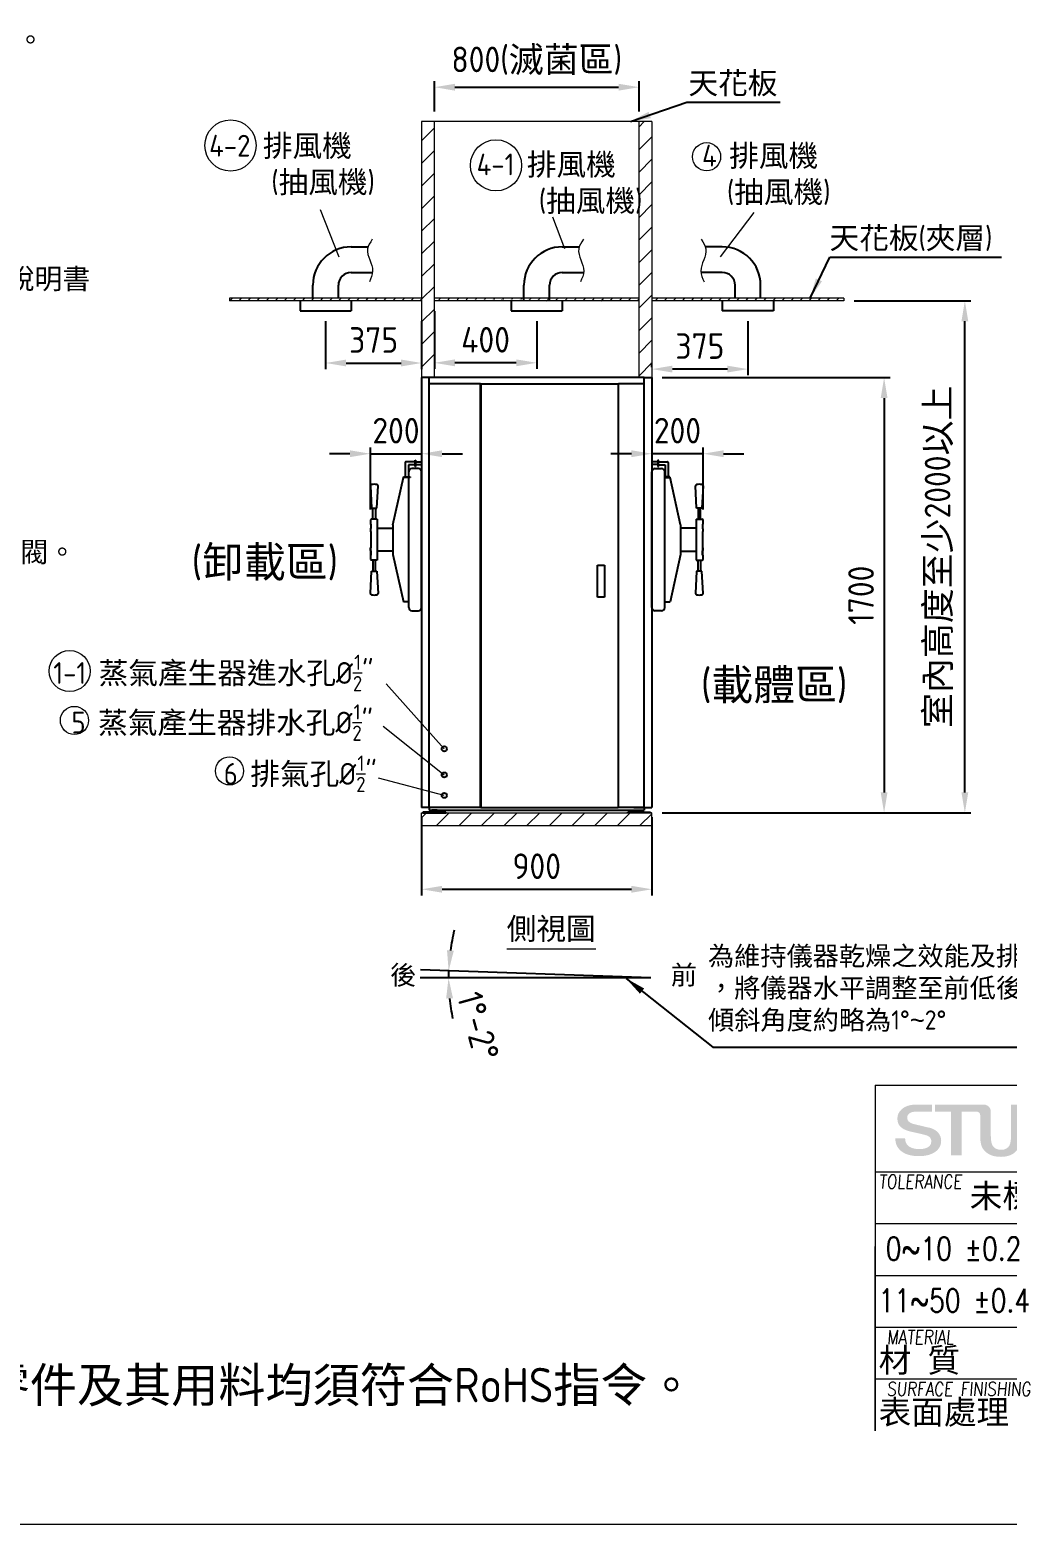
# Model space of a CAD drawing. Header units: millimetres. Extents: x 14969 to 28154, y 18 to 9288.
# Drawn here: x 18681 to 22500, y 18 to 5855 of the extents above; entities that cross this region are included whole.
import ezdxf

# ---------------------------------------------------------------- set-up
doc = ezdxf.new("R2010")
doc.units = ezdxf.units.MM
doc.header["$MEASUREMENT"] = 0
doc.linetypes.add('HIDDEN', pattern=[9.525, 6.35, -3.175])
doc.layers.get('0').update_dxf_attribs({"lineweight": 25})
for name, color, linetype, lineweight in [('D', 3, 'Continuous', 13), ('F', 7, 'Continuous', 15), ('H', 2, 'HIDDEN', 15), ('S', 4, 'Continuous', 15)]:
    doc.layers.add(name, color=color, linetype=linetype, lineweight=lineweight)
doc.styles.get("Standard").update_dxf_attribs({"font": 'KAIU.TTF'})
doc.styles.add('STU25', font='isocp2.shx')
doc.styles.add('Text', font='romans.shx', dxfattribs={"width": 0.8, "oblique": 10})
doc.dimstyles.new('STU25', dxfattribs={"dimscale": 40, "dimtxt": 2.5, "dimasz": 2, "dimexe": 0.6, "dimexo": 1, "dimgap": 1, "dimtad": 1, "dimdsep": 46, "dimtxsty": 'STU25', "dimcen": 2, "dimazin": 2, "dimtfac": 1, "dimtmove": 0, "dimatfit": 3, "dimfxl": 0, "dimtolj": 1, "dimtzin": 0, "dimarcsym": 0})
doc.dimstyles.new('STU25$7', dxfattribs={"dimscale": 40, "dimtxt": 2.5, "dimasz": 2, "dimexe": 1.25, "dimexo": 0.625, "dimgap": 1, "dimtad": 0, "dimdec": 4, "dimdsep": 46, "dimtxsty": 'STU25', "dimcen": 2.5, "dimazin": 2, "dimtfac": 1, "dimtdec": 4, "dimtmove": 0, "dimatfit": 3, "dimfxl": 0, "dimtolj": 1, "dimtzin": 0, "dimarcsym": 0})
pattern_1 = [(45, (238472.767, 23129.56), (-17.6776695, 17.6776695), [])]
pattern_2 = [(45, (238472.77, 23129.56), (-44.194174, 44.194174), [])]

# ---------------------------------------------------------------- blocks, each defined once
blk = doc.blocks.new('*D1')
at = {"layer": 'D', "color": 0, "linetype": 'Continuous', "lineweight": -2}
for start, end in [(166.40066, 172.20033), (178, 180), (185.79967, 191.59934)]:
    blk.add_arc((21107.8, 2151.9), 790.7, start, end, dxfattribs=at)
at = {"layer": 'D', "color": 0}
for points in [[(20311.2, 2260.4), (20337.8, 2258.1), (20317.7, 2179.5)], [(20334.5, 2072.7), (20307.9, 2071.4), (20317.2, 2151.9)]]:
    blk.add_solid(points, dxfattribs=at)
at = {"layer": 'Defpoints', "color": 0}
for p in [(20207.4, 2183.4), (20317.4, 2170.3), (20206.8, 2151.9), (21107.8, 2151.9), (21107.8, 2151.9)]:
    blk.add_point(p, dxfattribs=at)
at = {"layer": 'D', "color": 0, "insert": (20433, 1963.5), "char_height": 100, "attachment_point": 5, "rotation": 285.60273, "style": 'STU25'}
blk.add_mtext('1%%D-2%%D', dxfattribs=at)
blk = doc.blocks.new('*D8')
at = {"layer": 'D', "color": 0, "lineweight": -2}
for p, q in [((21901.9, 4796.8), (22358.8, 4796.8)), ((22334.8, 2876.8), (22334.8, 4716.8)), ((21151.9, 2796.8), (22358.8, 2796.8))]:
    blk.add_line(p, q, dxfattribs=at)
at = {"layer": 'D', "color": 0}
for points in [[(22348.2, 4716.8), (22321.5, 4716.8), (22334.8, 4796.8)], [(22321.5, 2876.8), (22348.2, 2876.8), (22334.8, 2796.8)]]:
    blk.add_solid(points, dxfattribs=at)
at = {"layer": 'Defpoints', "color": 0}
for p in [(21861.9, 4796.8), (22334.8, 4796.8), (21111.9, 2796.8)]:
    blk.add_point(p, dxfattribs=at)
at = {"layer": 'D', "color": 0, "insert": (22233.8, 3796.8), "char_height": 100, "attachment_point": 5, "rotation": 90, "style": 'STU25'}
blk.add_mtext('\\A1;{\\f標楷體|b0|i0|c136|p65;室內高度至少}2000{\\f標楷體|b0|i0|c136|p65;以上}', dxfattribs=at)
blk = doc.blocks.new('*D9')
at = {"layer": 'D', "color": 0, "linetype": 'Continuous', "lineweight": -2}
for p, q in [((19836.9, 4717.6), (19836.9, 4529.8)), ((20211.9, 4717.6), (20211.9, 4529.8)), ((19916.9, 4553.8), (20131.9, 4553.8))]:
    blk.add_line(p, q, dxfattribs=at)
at = {"layer": 'D', "color": 0}
for points in [[(19916.9, 4567.2), (19916.9, 4540.5), (19836.9, 4553.8)], [(20131.9, 4540.5), (20131.9, 4567.2), (20211.9, 4553.8)]]:
    blk.add_solid(points, dxfattribs=at)
at = {"layer": 'Defpoints', "color": 0}
for p in [(19836.9, 4757.6), (20211.9, 4757.6), (20211.9, 4553.8)]:
    blk.add_point(p, dxfattribs=at)
at = {"layer": 'D', "color": 0, "insert": (20024.4, 4643.8), "char_height": 100, "attachment_point": 5, "style": 'STU25'}
blk.add_mtext('\\A1;375', dxfattribs=at)
blk = doc.blocks.new('*D10')
at = {"layer": 'D', "color": 0, "linetype": 'Continuous', "lineweight": -2}
for p, q in [((21486.9, 4717.6), (21486.9, 4506)), ((21111.9, 4537.8), (21111.9, 4554)), ((21406.9, 4530), (21191.9, 4530))]:
    blk.add_line(p, q, dxfattribs=at)
at = {"layer": 'D', "color": 0}
for points in [[(21191.9, 4543.4), (21191.9, 4516.7), (21111.9, 4530)], [(21406.9, 4516.7), (21406.9, 4543.4), (21486.9, 4530)]]:
    blk.add_solid(points, dxfattribs=at)
at = {"layer": 'Defpoints', "color": 0}
for p in [(21486.9, 4757.6), (21111.9, 4530), (21111.9, 4497.8)]:
    blk.add_point(p, dxfattribs=at)
at = {"layer": 'D', "color": 0, "insert": (21299.4, 4620), "char_height": 100, "attachment_point": 5, "style": 'STU25'}
blk.add_mtext('\\A1;375', dxfattribs=at)
blk = doc.blocks.new('*D13')
at = {"layer": 'D', "color": 0, "lineweight": -2}
for p, q in [((20211.9, 2779.8), (20211.9, 2474.2)), ((21111.9, 2779.8), (21111.9, 2474.2)), ((20291.9, 2498.2), (21031.9, 2498.2))]:
    blk.add_line(p, q, dxfattribs=at)
at = {"layer": 'D', "color": 0}
for points in [[(20291.9, 2511.5), (20291.9, 2484.8), (20211.9, 2498.2)], [(21031.9, 2484.8), (21031.9, 2511.5), (21111.9, 2498.2)]]:
    blk.add_solid(points, dxfattribs=at)
at = {"layer": 'Defpoints', "color": 0}
for p in [(20211.9, 2819.8), (21111.9, 2819.8), (21111.9, 2498.2)]:
    blk.add_point(p, dxfattribs=at)
at = {"layer": 'D', "color": 0, "insert": (20661.9, 2588.2), "char_height": 100, "attachment_point": 5, "style": 'STU25'}
blk.add_mtext('\\A1;900', dxfattribs=at)
blk = doc.blocks.new('*D17')
at = {"layer": 'D', "color": 0, "lineweight": -2}
for p, q in [((20261.9, 4756.8), (20261.9, 4530.6)), ((20661.9, 4717.6), (20661.9, 4530.6)), ((20581.9, 4554.6), (20341.9, 4554.6))]:
    blk.add_line(p, q, dxfattribs=at)
at = {"layer": 'D', "color": 0}
for points in [[(20341.9, 4567.9), (20341.9, 4541.2), (20261.9, 4554.6)], [(20581.9, 4541.2), (20581.9, 4567.9), (20661.9, 4554.6)]]:
    blk.add_solid(points, dxfattribs=at)
at = {"layer": 'Defpoints', "color": 0}
for p in [(20261.9, 4796.8), (20661.9, 4757.6), (20261.9, 4554.6)]:
    blk.add_point(p, dxfattribs=at)
at = {"layer": 'D', "color": 0, "insert": (20461.9, 4644.6), "char_height": 100, "attachment_point": 5, "style": 'STU25'}
blk.add_mtext('\\A1;400', dxfattribs=at)
blk = doc.blocks.new('*D18')
at = {"layer": 'D', "color": 0, "lineweight": -2}
for p, q in [((20261.9, 5536.8), (20261.9, 5655.2)), ((20341.9, 5631.2), (20981.9, 5631.2)), ((21061.9, 5536.8), (21061.9, 5655.2))]:
    blk.add_line(p, q, dxfattribs=at)
at = {"layer": 'D', "color": 0}
for points in [[(20341.9, 5644.5), (20341.9, 5617.8), (20261.9, 5631.2)], [(20981.9, 5617.8), (20981.9, 5644.5), (21061.9, 5631.2)]]:
    blk.add_solid(points, dxfattribs=at)
at = {"layer": 'Defpoints', "color": 0}
for p in [(21061.9, 5631.2), (20261.9, 5496.8), (21061.9, 5496.8)]:
    blk.add_point(p, dxfattribs=at)
at = {"layer": 'D', "color": 0, "insert": (20661.9, 5734.1), "char_height": 100, "attachment_point": 5, "style": 'STU25'}
blk.add_mtext('\\A1;800({\\f標楷體|b0|i0|c136|p65;滅菌區})', dxfattribs=at)
blk = doc.blocks.new('*D20')
at = {"layer": 'D', "color": 0, "lineweight": -2}
for p, q in [((21151.9, 4496.8), (22043.3, 4496.8)), ((22019.3, 4416.8), (22019.3, 2876.8)), ((21151.9, 2796.8), (22043.3, 2796.8))]:
    blk.add_line(p, q, dxfattribs=at)
at = {"layer": 'D', "color": 0}
for points in [[(22032.6, 4416.8), (22006, 4416.8), (22019.3, 4496.8)], [(22006, 2876.8), (22032.6, 2876.8), (22019.3, 2796.8)]]:
    blk.add_solid(points, dxfattribs=at)
at = {"layer": 'Defpoints', "color": 0}
for p in [(21111.9, 4496.8), (21111.9, 2796.8), (22019.3, 2796.8)]:
    blk.add_point(p, dxfattribs=at)
at = {"layer": 'D', "color": 0, "insert": (21929.3, 3646.8), "char_height": 100, "attachment_point": 5, "rotation": 90, "style": 'STU25'}
blk.add_mtext('\\A1;1700', dxfattribs=at)
blk = doc.blocks.new('*D21')
at = {"layer": 'D', "color": 0, "lineweight": -2}
for p, q in [((20011.9, 3981.2), (20011.9, 4223.5)), ((19931.9, 4199.5), (19851.9, 4199.5)), ((20011.9, 4199.5), (20211.9, 4199.5)), ((20211.9, 4194.6), (20211.9, 4175.5)), ((20291.9, 4199.5), (20371.9, 4199.5))]:
    blk.add_line(p, q, dxfattribs=at)
at = {"layer": 'D', "color": 0}
for points in [[(19931.9, 4186.2), (19931.9, 4212.8), (20011.9, 4199.5)], [(20291.9, 4212.8), (20291.9, 4186.2), (20211.9, 4199.5)]]:
    blk.add_solid(points, dxfattribs=at)
at = {"layer": 'Defpoints', "color": 0}
for p in [(20211.9, 4234.6), (20211.9, 4199.5), (20011.9, 3941.2)]:
    blk.add_point(p, dxfattribs=at)
at = {"layer": 'D', "color": 0, "insert": (20111.9, 4289.5), "char_height": 100, "attachment_point": 5, "style": 'STU25'}
blk.add_mtext('\\A1;200', dxfattribs=at)
blk = doc.blocks.new('*D22')
at = {"layer": 'D', "color": 0, "lineweight": -2}
for p, q in [((21311.8, 3981.2), (21311.8, 4223.5)), ((21031.9, 4199.5), (20951.9, 4199.5)), ((21311.8, 4199.5), (21111.9, 4199.5)), ((21111.9, 4194.6), (21111.9, 4175.5)), ((21391.8, 4199.5), (21471.8, 4199.5))]:
    blk.add_line(p, q, dxfattribs=at)
at = {"layer": 'D', "color": 0}
for points in [[(21031.9, 4186.2), (21031.9, 4212.8), (21111.9, 4199.5)], [(21391.8, 4212.8), (21391.8, 4186.2), (21311.8, 4199.5)]]:
    blk.add_solid(points, dxfattribs=at)
at = {"layer": 'Defpoints', "color": 0}
for p in [(21111.9, 4234.6), (21111.9, 4199.5), (21311.8, 3941.2)]:
    blk.add_point(p, dxfattribs=at)
at = {"layer": 'D', "color": 0, "insert": (21211.8, 4289.5), "char_height": 100, "attachment_point": 5, "style": 'STU25'}
blk.add_mtext('\\A1;200', dxfattribs=at)
blk = doc.blocks.new('新駿LOGO')
at = {"layer": 'F'}
h = blk.add_hatch(color=256, dxfattribs=at)
edge = h.paths.add_edge_path()
edge.add_spline(control_points=[(-529.05, -442.14), (-529.05, -442.31), (-529.02, -442.45), (-528.95, -442.56), (-528.89, -442.68), (-528.8, -442.78), (-528.69, -442.85), (-528.57, -442.93), (-528.44, -442.98), (-528.29, -443.01), (-528.15, -443.05), (-527.99, -443.07), (-527.81, -443.07), (-527.62, -443.07), (-527.47, -443.05), (-527.33, -443.01), (-527.2, -442.97), (-527.09, -442.92), (-527.01, -442.86), (-526.93, -442.8), (-526.87, -442.73), (-526.83, -442.65), (-526.8, -442.57), (-526.78, -442.49), (-526.78, -442.41), (-526.78, -442.25), (-526.82, -442.13), (-526.91, -442.05), (-526.99, -441.97), (-527.08, -441.91), (-527.18, -441.88), (-527.36, -441.83), (-527.56, -441.77), (-527.79, -441.72), (-528.02, -441.67), (-528.3, -441.61), (-528.64, -441.53), (-528.85, -441.48), (-529.02, -441.41), (-529.16, -441.34), (-529.3, -441.26), (-529.41, -441.17), (-529.5, -441.07), (-529.58, -440.98), (-529.64, -440.87), (-529.67, -440.77), (-529.7, -440.66), (-529.72, -440.55), (-529.72, -440.43), (-529.72, -440.22), (-529.67, -440.03), (-529.57, -439.87), (-529.46, -439.71), (-529.33, -439.58), (-529.16, -439.47), (-528.99, -439.37), (-528.85, -439.31), (-528.64, -439.26), (-528.43, -439.21), (-528.13, -439.2), (-527.91, -439.2), (-527.66, -439.2), (-526.73, -439.2), (-526.73, -439.2), (-526.73, -439.2), (-526.73, -439.81), (-526.73, -439.81), (-526.73, -439.81), (-528.14, -439.8), (-528.28, -439.83), (-528.39, -439.85), (-528.48, -439.86), (-528.56, -439.9), (-528.65, -439.94), (-528.72, -440), (-528.78, -440.07), (-528.84, -440.14), (-528.87, -440.23), (-528.87, -440.34), (-528.87, -440.5), (-528.81, -440.62), (-528.7, -440.7), (-528.6, -440.79), (-528.46, -440.85), (-528.28, -440.9), (-528.27, -440.9), (-528.19, -440.92), (-528.07, -440.95), (-527.94, -440.98), (-527.8, -441.01), (-527.65, -441.05), (-527.49, -441.09), (-527.34, -441.12), (-527.19, -441.16), (-527.04, -441.19), (-526.94, -441.21), (-526.87, -441.23), (-526.71, -441.27), (-526.58, -441.34), (-526.46, -441.41), (-526.34, -441.49), (-526.24, -441.58), (-526.16, -441.67), (-526.08, -441.77), (-526.02, -441.88), (-525.98, -441.99), (-525.94, -442.1), (-525.92, -442.22), (-525.92, -442.33), (-525.92, -442.57), (-525.98, -442.78), (-526.09, -442.95), (-526.2, -443.12), (-526.35, -443.26), (-526.53, -443.37), (-526.71, -443.48), (-526.92, -443.55), (-527.15, -443.61), (-527.39, -443.66), (-527.62, -443.68), (-527.87, -443.68), (-528.14, -443.68), (-528.41, -443.65), (-528.65, -443.59), (-528.9, -443.53), (-529.11, -443.44), (-529.3, -443.31), (-529.48, -443.19), (-529.63, -443.03), (-529.74, -442.83), (-529.84, -442.64), (-529.9, -442.41), (-529.91, -442.14), (-529.91, -442.14), (-529.05, -442.14), (-529.05, -442.14)], knot_values=[0, 0, 0, 0, 1, 1, 1, 2, 2, 2, 3, 3, 3, 4, 4, 4, 5, 5, 5, 6, 6, 6, 7, 7, 7, 8, 8, 8, 9, 9, 9, 10, 10, 10, 11, 11, 11, 12, 12, 12, 13, 13, 13, 14, 14, 14, 15, 15, 15, 16, 16, 16, 17, 17, 17, 18, 18, 18, 19, 19, 19, 20, 20, 20, 21, 21, 21, 22, 22, 22, 23, 23, 23, 24, 24, 24, 25, 25, 25, 26, 26, 26, 27, 27, 27, 28, 28, 28, 29, 29, 29, 30, 30, 30, 31, 31, 31, 32, 32, 32, 33, 33, 33, 34, 34, 34, 35, 35, 35, 36, 36, 36, 37, 37, 37, 38, 38, 38, 39, 39, 39, 40, 40, 40, 41, 41, 41, 42, 42, 42, 43, 43, 43, 44, 44, 44, 45, 45, 45, 45], degree=3, periodic=0)
edge = h.paths.add_edge_path()
edge.add_spline(control_points=[(-522.53, -440.14), (-522.54, -440.04), (-522.57, -439.94), (-522.63, -439.9), (-522.77, -439.79), (-522.9, -439.81), (-522.9, -439.81), (-522.9, -439.81), (-523.02, -439.81), (-523.02, -439.81), (-523.02, -439.81), (-524.14, -439.81), (-524.14, -439.81), (-524.14, -439.81), (-524.14, -443.62), (-524.14, -443.62), (-524.14, -443.62), (-525.06, -443.62), (-525.06, -443.62), (-525.06, -443.62), (-525.06, -439.81), (-525.06, -439.81), (-525.06, -439.81), (-526.47, -439.81), (-526.47, -439.81), (-526.47, -439.81), (-526.47, -439.2), (-526.47, -439.2), (-526.47, -439.2), (-522.39, -439.2), (-522.39, -439.2)], knot_values=[5.578051, 5.578051, 5.578051, 5.578051, 6, 6, 6, 7, 7, 7, 8, 8, 8, 9, 9, 9, 10, 10, 10, 11, 11, 11, 12, 12, 12, 13, 13, 13, 14, 14, 14, 15, 15, 15, 15], degree=3, periodic=0)
edge.add_spline(control_points=[(-522.4, -439.2), (-522.31, -439.2), (-522.22, -439.2), (-522.22, -439.2), (-522.22, -439.2), (-521.96, -439.19), (-521.76, -439.41), (-521.58, -439.61), (-521.61, -439.85), (-521.61, -439.85), (-521.61, -439.85), (-521.61, -441.92), (-521.61, -441.92), (-521.61, -442.41), (-521.52, -442.73), (-521.36, -442.89), (-521.19, -443.05), (-520.97, -443.13), (-520.71, -443.13), (-520.45, -443.13), (-520.24, -443.05), (-520.09, -442.89), (-519.93, -442.74), (-519.86, -442.43), (-519.86, -441.98), (-519.86, -441.98), (-519.86, -439.2), (-519.86, -439.2), (-519.86, -439.2), (-519.05, -439.2), (-519.05, -439.2), (-519.05, -439.2), (-519.05, -441.92), (-519.05, -441.92), (-519.05, -442.43), (-519.12, -442.8), (-519.25, -443.02), (-519.38, -443.24), (-519.56, -443.42), (-519.8, -443.54), (-520.05, -443.67), (-520.35, -443.74), (-520.73, -443.74), (-521.09, -443.74), (-521.41, -443.68), (-521.67, -443.56), (-521.93, -443.44), (-522.14, -443.26), (-522.3, -443.03), (-522.45, -442.8), (-522.53, -442.42), (-522.53, -441.91), (-522.53, -441.91), (-522.53, -440.92), (-522.53, -440.14)], knot_values=[0.44538, 0.44538, 0.44538, 0.44538, 1, 1, 1, 2, 2, 2, 3, 3, 3, 4, 4, 4, 5, 5, 5, 6, 6, 6, 7, 7, 7, 8, 8, 8, 9, 9, 9, 10, 10, 10, 11, 11, 11, 12, 12, 12, 13, 13, 13, 14, 14, 14, 15, 15, 15, 16, 16, 16, 17, 17, 17, 17.603917, 17.603917, 17.603917, 17.603917], degree=3, periodic=0)
h = blk.add_hatch(color=256, dxfattribs=at)
edge = h.paths.add_edge_path()
edge.add_spline(control_points=[(-522.22, -439.2), (-522.22, -439.2), (-526.47, -439.2), (-526.47, -439.2)], knot_values=[14, 14, 14, 14, 15, 15, 15, 15], degree=3, periodic=0)
edge.add_spline(control_points=[(-526.47, -439.2), (-526.47, -439.2), (-526.47, -439.81), (-526.47, -439.81)], knot_values=[13, 13, 13, 13, 14, 14, 14, 14], degree=3, periodic=0)
edge.add_spline(control_points=[(-526.47, -439.81), (-526.47, -439.81), (-525.06, -439.81), (-525.06, -439.81)], knot_values=[12, 12, 12, 12, 13, 13, 13, 13], degree=3, periodic=0)
edge.add_spline(control_points=[(-525.06, -439.81), (-525.06, -439.81), (-525.06, -443.62), (-525.06, -443.62)], knot_values=[11, 11, 11, 11, 12, 12, 12, 12], degree=3, periodic=0)
edge.add_spline(control_points=[(-525.06, -443.62), (-525.06, -443.62), (-524.14, -443.62), (-524.14, -443.62)], knot_values=[10, 10, 10, 10, 11, 11, 11, 11], degree=3, periodic=0)
edge.add_spline(control_points=[(-524.14, -443.62), (-524.14, -443.62), (-524.14, -439.81), (-524.14, -439.81)], knot_values=[9, 9, 9, 9, 10, 10, 10, 10], degree=3, periodic=0)
edge.add_spline(control_points=[(-524.14, -439.81), (-524.14, -439.81), (-523.02, -439.81), (-523.02, -439.81)], knot_values=[8, 8, 8, 8, 9, 9, 9, 9], degree=3, periodic=0)
edge.add_spline(control_points=[(-523.02, -439.81), (-523.02, -439.81), (-522.9, -439.81), (-522.9, -439.81)], knot_values=[7, 7, 7, 7, 8, 8, 8, 8], degree=3, periodic=0)
edge.add_spline(control_points=[(-522.9, -439.81), (-522.9, -439.81), (-522.77, -439.79), (-522.63, -439.9)], knot_values=[6, 6, 6, 6, 7, 7, 7, 7], degree=3, periodic=0)
edge.add_spline(control_points=[(-522.63, -439.9), (-522.57, -439.94), (-522.54, -440.04), (-522.53, -440.14)], knot_values=[5.578051, 5.578051, 5.578051, 5.578051, 6, 6, 6, 6], degree=3, periodic=0)
edge.add_spline(control_points=[(-522.53, -440.14), (-522.53, -440.92), (-522.53, -441.91), (-522.53, -441.91)], knot_values=[17, 17, 17, 17, 17.603917, 17.603917, 17.603917, 17.603917], degree=3, periodic=0)
edge.add_spline(control_points=[(-522.53, -441.91), (-522.53, -442.42), (-522.45, -442.8), (-522.3, -443.03)], knot_values=[16, 16, 16, 16, 17, 17, 17, 17], degree=3, periodic=0)
edge.add_spline(control_points=[(-522.3, -443.03), (-522.14, -443.26), (-521.93, -443.44), (-521.67, -443.56)], knot_values=[15, 15, 15, 15, 16, 16, 16, 16], degree=3, periodic=0)
edge.add_spline(control_points=[(-521.67, -443.56), (-521.41, -443.68), (-521.09, -443.74), (-520.73, -443.74)], knot_values=[14, 14, 14, 14, 15, 15, 15, 15], degree=3, periodic=0)
edge.add_spline(control_points=[(-520.73, -443.74), (-520.35, -443.74), (-520.05, -443.67), (-519.8, -443.54)], knot_values=[13, 13, 13, 13, 14, 14, 14, 14], degree=3, periodic=0)
edge.add_spline(control_points=[(-519.8, -443.54), (-519.56, -443.42), (-519.38, -443.24), (-519.25, -443.02)], knot_values=[12, 12, 12, 12, 13, 13, 13, 13], degree=3, periodic=0)
edge.add_spline(control_points=[(-519.25, -443.02), (-519.12, -442.8), (-519.05, -442.43), (-519.05, -441.92)], knot_values=[11, 11, 11, 11, 12, 12, 12, 12], degree=3, periodic=0)
edge.add_spline(control_points=[(-519.05, -441.92), (-519.05, -441.92), (-519.05, -439.2), (-519.05, -439.2)], knot_values=[10, 10, 10, 10, 11, 11, 11, 11], degree=3, periodic=0)
edge.add_spline(control_points=[(-519.05, -439.2), (-519.05, -439.2), (-519.86, -439.2), (-519.86, -439.2)], knot_values=[9, 9, 9, 9, 10, 10, 10, 10], degree=3, periodic=0)
edge.add_spline(control_points=[(-519.86, -439.2), (-519.86, -439.2), (-519.86, -441.98), (-519.86, -441.98)], knot_values=[8, 8, 8, 8, 9, 9, 9, 9], degree=3, periodic=0)
edge.add_spline(control_points=[(-519.86, -441.98), (-519.86, -442.43), (-519.93, -442.74), (-520.09, -442.89)], knot_values=[7, 7, 7, 7, 8, 8, 8, 8], degree=3, periodic=0)
edge.add_spline(control_points=[(-520.09, -442.89), (-520.24, -443.05), (-520.45, -443.13), (-520.71, -443.13)], knot_values=[6, 6, 6, 6, 7, 7, 7, 7], degree=3, periodic=0)
edge.add_spline(control_points=[(-520.71, -443.13), (-520.97, -443.13), (-521.19, -443.05), (-521.36, -442.89)], knot_values=[5, 5, 5, 5, 6, 6, 6, 6], degree=3, periodic=0)
edge.add_spline(control_points=[(-521.36, -442.89), (-521.52, -442.73), (-521.61, -442.41), (-521.61, -441.92)], knot_values=[4, 4, 4, 4, 5, 5, 5, 5], degree=3, periodic=0)
edge.add_spline(control_points=[(-521.61, -441.92), (-521.61, -441.92), (-521.61, -439.85), (-521.61, -439.85)], knot_values=[3, 3, 3, 3, 4, 4, 4, 4], degree=3, periodic=0)
edge.add_spline(control_points=[(-521.61, -439.85), (-521.61, -439.85), (-521.58, -439.61), (-521.76, -439.41)], knot_values=[2, 2, 2, 2, 3, 3, 3, 3], degree=3, periodic=0)
edge.add_spline(control_points=[(-521.76, -439.41), (-521.96, -439.19), (-522.22, -439.2), (-522.22, -439.2)], knot_values=[1, 1, 1, 1, 2, 2, 2, 2], degree=3, periodic=0)
blk = doc.blocks.new('H421')
at = {"layer": 'F', "color": 7}
for p, q in [((155.91, 38.09), (286.91, 38.09)), ((155.91, 30.59), (286.91, 30.59)), ((155.91, 26.09), (227.91, 26.09)), ((155.91, 8.09), (155.91, 24.09)), ((155.91, 21.59), (286.91, 21.59)), ((155.91, 17.09), (286.91, 17.09)), ((286.91, 12.59), (155.91, 12.59))]:
    blk.add_line(p, q, dxfattribs=at)
at = {"layer": 'F'}
for p, q in [((155.91, 38.09), (155.91, 17.09)), ((155.91, 24.09), (155.91, 16.09)), ((155.91, 17.09), (155.91, 8.09))]:
    blk.add_line(p, q, dxfattribs=at)
blk.add_blockref('新駿LOGO', (687.56, 475.62))
at = {"layer": 'F', "color": 1, "lineweight": 15, "style": 'Text', "oblique": 5, "width": 0.8}
for s, p in [('TOLERANCE', (156.23, 29.13)), ('MATERIAL', (156.92, 15.63)), ('SURFACE FINISHING', (156.92, 11.13))]:
    blk.add_text(s, height=1.2, dxfattribs=at).set_placement(p)
at = {"layer": 'F', "lineweight": -3}
for s, p in [('未標註者一般公差表', (164.12, 27.45)), ('材 質', (156.21, 13.19)), ('表面處理', (156.21, 8.69))]:
    blk.add_text(s, height=2.076, dxfattribs=at).set_placement(p)
at = {"layer": 'F', "lineweight": 20, "style": 'Text', "width": 0.8}
for s, p in [('0~10 ±0.2', (156.82, 22.91)), ('11~50 ±0.4', (156.2, 18.41))]:
    blk.add_text(s, height=2, dxfattribs=at).set_placement(p)

msp = doc.modelspace()

# ---------------------------------------------------------------- hatches: boundary and pattern name
at = {"layer": 'H', "ltscale": 5}
h = msp.add_hatch(dxfattribs=at)
h.set_pattern_fill('ANSI31', color=256, scale=500, style=0)
h.set_pattern_definition(pattern_2)
h.paths.add_polyline_path([(20261.857, 5496.791), (20211.857, 5496.791), (20211.857, 4497.791), (20261.857, 4497.791)])
h = msp.add_hatch(dxfattribs=at)
h.set_pattern_fill('ANSI31', color=256, scale=500, style=0)
h.set_pattern_definition(pattern_2)
h.paths.add_polyline_path([(21111.857, 5496.791), (21061.857, 5496.791), (21061.857, 4497.791), (21111.857, 4497.791)])
at = {"layer": 'H'}
h = msp.add_hatch(dxfattribs=at)
h.set_pattern_fill('ANSI31', color=256, scale=200, style=0)
h.set_pattern_definition(pattern_1)
h.paths.add_polyline_path([(20211.857, 4806.791), (19461.857, 4806.791), (19461.857, 4796.791), (20211.857, 4796.791)])
h = msp.add_hatch(dxfattribs=at)
h.set_pattern_fill('ANSI31', color=256, scale=200, style=0)
h.set_pattern_definition(pattern_1)
edge = h.paths.add_edge_path()
edge.add_line((21061.857, 4796.791), (21061.857, 4806.791))
edge.add_line((20261.857, 4800.061), (20261.857, 4806.791))
edge.add_line((21061.857, 4806.791), (20261.857, 4806.791))
edge.add_line((21061.857, 4796.791), (20261.857, 4796.791))
h = msp.add_hatch(dxfattribs=at)
h.set_pattern_fill('ANSI31', color=256, scale=200, style=0)
h.set_pattern_definition(pattern_1)
h.paths.add_polyline_path([(21111.857, 4806.791), (21861.857, 4806.791), (21861.857, 4796.791), (21111.857, 4796.791)])
at = {"layer": 'H', "ltscale": 5}
h = msp.add_hatch(dxfattribs=at)
h.set_pattern_fill('ANSI31', color=256, scale=500, style=0)
h.set_pattern_definition([(45, (238353.454, 11084.865), (-44.194174, 44.194174), [])])
h.paths.add_polyline_path([(20211.857, 2746.791), (20211.857, 2796.791), (21111.857, 2796.791), (21111.857, 2746.791)])

# ---------------------------------------------------------------- linework, layer by layer
at = {"linetype": 'Continuous'}
for p, q in [((19936.857, 5007.539), (20002.777, 5007.539)), ((20761.857, 5007.539), (20827.777, 5007.539)), ((21386.857, 5007.539), (21320.937, 5007.539)), ((19936.857, 4907.539), (20020.151, 4907.539)), ((20761.857, 4907.539), (20845.151, 4907.539)), ((21386.857, 4907.539), (21303.563, 4907.539)), ((19786.857, 4806.791), (19786.857, 4857.539)), ((19886.857, 4806.791), (19886.857, 4857.539)), ((20611.857, 4796.791), (20611.857, 4857.539)), ((20711.857, 4796.791), (20711.857, 4857.539)), ((21436.857, 4806.791), (21436.857, 4857.539)), ((21536.857, 4806.791), (21536.857, 4857.539)), ((19736.857, 4796.791), (19736.857, 4757.647)), ((19936.857, 4796.791), (19936.857, 4757.647)), ((20561.857, 4796.791), (20561.857, 4757.647)), ((20761.857, 4796.791), (20761.857, 4757.647)), ((21386.857, 4796.791), (21386.857, 4757.647)), ((21586.857, 4796.791), (21586.857, 4757.647)), ((19736.857, 4757.647), (19936.857, 4757.647)), ((20561.857, 4757.647), (20761.857, 4757.647)), ((21586.857, 4757.647), (21386.857, 4757.647)), ((20011.773, 4074.028), (20016.273, 3987.028)), ((20037.273, 3987.028), (20041.773, 4074.028)), ((21286.441, 3987.028), (21281.941, 4074.028)), ((21311.941, 4074.028), (21307.441, 3987.028)), ((20016.273, 3987.028), (20037.273, 3987.028)), ((20022.023, 3943.791), (20022.023, 3987.028)), ((20031.523, 3987.028), (20031.523, 3943.791)), ((21307.441, 3987.028), (21286.441, 3987.028)), ((21292.191, 3987.028), (21292.191, 3943.791)), ((21301.691, 3943.791), (21301.691, 3987.028)), ((20038.523, 3908.791), (20099.857, 3908.791)), ((21285.191, 3908.791), (21223.857, 3908.791)), ((20099.857, 3818.791), (20038.523, 3818.791)), ((21223.857, 3818.791), (21285.191, 3818.791)), ((20011.773, 3653.553), (20016.273, 3740.553)), ((20016.273, 3740.553), (20037.273, 3740.553)), ((20022.023, 3783.791), (20022.023, 3740.553)), ((20031.523, 3740.553), (20031.523, 3783.791)), ((20037.273, 3740.553), (20041.773, 3653.553)), ((21286.441, 3740.553), (21281.941, 3653.553)), ((21307.441, 3740.553), (21286.441, 3740.553)), ((21292.191, 3740.553), (21292.191, 3783.791)), ((21301.691, 3783.791), (21301.691, 3740.553)), ((21311.941, 3653.553), (21307.441, 3740.553)), ((20241.857, 2817.791), (20241.857, 2807.791)), ((20241.857, 2807.791), (20281.857, 2807.791)), ((20272.249, 2807.791), (20251.465, 2807.791)), ((20251.465, 2807.791), (20251.465, 2799.791)), ((20256.661, 2807.791), (20256.661, 2799.791)), ((20267.053, 2807.791), (20267.053, 2799.791)), ((20272.249, 2799.791), (20272.249, 2807.791)), ((20275.146, 2799.791), (20272.249, 2802.687)), ((20281.857, 2807.791), (21041.857, 2807.791)), ((21041.857, 2807.791), (21081.857, 2807.791)), ((21048.568, 2799.791), (21051.465, 2802.687)), ((21051.465, 2807.791), (21072.249, 2807.791)), ((21051.465, 2799.791), (21051.465, 2807.791)), ((21056.661, 2807.791), (21056.661, 2799.791)), ((21067.053, 2807.791), (21067.053, 2799.791)), ((21072.249, 2807.791), (21072.249, 2799.791)), ((21081.857, 2817.791), (21081.857, 2807.791)), ((20217.357, 2799.791), (20217.357, 2796.791)), ((20306.357, 2799.791), (20217.357, 2799.791)), ((20217.357, 2796.791), (20306.357, 2796.791)), ((20306.357, 2796.791), (20306.357, 2799.791)), ((21017.357, 2796.791), (21017.357, 2799.791)), ((21017.357, 2799.791), (21106.357, 2799.791)), ((21106.357, 2796.791), (21017.357, 2796.791)), ((21106.357, 2799.791), (21106.357, 2796.791)), ((21107.848, 2151.923), (20207.397, 2183.368)), ((21107.848, 2151.923), (20206.848, 2151.923))]:
    msp.add_line(p, q, dxfattribs=at)
for p, q in [((20211.857, 4497.791), (20211.857, 2817.791)), ((20241.857, 4497.791), (20211.857, 4497.791)), ((20241.857, 4472.791), (20241.857, 4497.791)), ((21081.857, 4497.791), (20241.857, 4497.791)), ((21081.857, 4472.791), (21081.857, 4497.791)), ((21081.857, 4497.791), (21111.857, 4497.791)), ((21111.857, 4497.791), (21111.857, 2817.791)), ((20241.857, 2817.791), (20241.857, 4472.791)), ((20441.857, 4472.791), (20241.857, 4472.791)), ((20441.857, 2817.791), (20441.857, 4472.791)), ((20443.357, 4472.791), (20443.357, 2817.791)), ((20443.357, 4472.791), (20980.357, 4472.791)), ((20980.357, 4472.791), (20980.357, 2817.791)), ((20981.857, 2817.791), (20981.857, 4472.791)), ((21081.857, 4472.791), (20981.857, 4472.791)), ((21081.857, 2817.791), (21081.857, 4472.791)), ((20148.357, 4165.241), (20148.357, 4109.241)), ((20186.357, 4168.241), (20151.357, 4168.241)), ((20160.357, 4156.241), (20160.357, 4109.241)), ((20186.357, 4156.241), (20160.357, 4156.241)), ((20186.357, 4149.741), (20186.357, 4174.741)), ((20186.357, 4174.741), (20188.357, 4174.741)), ((20188.357, 4149.741), (20186.357, 4149.741)), ((20188.357, 4174.741), (20188.357, 4149.741)), ((20188.357, 4167.241), (20211.857, 4167.241)), ((20188.357, 4157.241), (20211.857, 4157.241)), ((21135.357, 4167.241), (21111.857, 4167.241)), ((21135.357, 4157.241), (21111.857, 4157.241)), ((21137.357, 4174.741), (21135.357, 4174.741)), ((21135.357, 4174.741), (21135.357, 4149.741)), ((21135.357, 4149.741), (21137.357, 4149.741)), ((21137.357, 4149.741), (21137.357, 4174.741)), ((21137.357, 4168.241), (21172.357, 4168.241)), ((21137.357, 4156.241), (21163.357, 4156.241)), ((21163.357, 4156.241), (21163.357, 4109.241)), ((21175.357, 4165.241), (21175.357, 4109.241)), ((20099.857, 3921.291), (20140.687, 4107.241)), ((20140.687, 4107.241), (20141.857, 4107.241)), ((20141.857, 4106.976), (20140.687, 4107.241)), ((20141.857, 4106.976), (20140.687, 4107.241)), ((20141.857, 4109.241), (20166.857, 4109.241)), ((20141.857, 4107.241), (20141.857, 4109.241)), ((20161.857, 4107.241), (20141.857, 4107.241)), ((20141.857, 4107.241), (20141.857, 4106.976)), ((20166.857, 4107.241), (20141.857, 4107.241)), ((20161.857, 3598.291), (20161.857, 4129.291)), ((20166.857, 4109.241), (20166.857, 4107.241)), ((20199.857, 4141.291), (20173.857, 4141.291)), ((20211.857, 3598.291), (20211.857, 4129.291)), ((21111.857, 3598.291), (21111.857, 4129.291)), ((21123.857, 4141.291), (21149.857, 4141.291)), ((21161.857, 3598.291), (21161.857, 4129.291)), ((21181.857, 4109.241), (21161.857, 4109.241)), ((21161.857, 4107.241), (21181.857, 4107.241)), ((21161.857, 4107.241), (21183.028, 4107.241)), ((21181.857, 4107.241), (21181.857, 4109.241)), ((21223.857, 3921.291), (21183.028, 4107.241)), ((20012.523, 3941.291), (20012.523, 3924.791)), ((20013.523, 3923.791), (20013.523, 3907.291)), ((20038.523, 3943.791), (20015.023, 3943.791)), ((20038.523, 3943.791), (20038.523, 3783.791)), ((20099.857, 3921.291), (20099.857, 3806.291)), ((21223.857, 3921.291), (21223.857, 3806.291)), ((21285.191, 3943.791), (21308.691, 3943.791)), ((21285.191, 3943.791), (21285.191, 3783.791)), ((21310.191, 3923.791), (21310.191, 3907.291)), ((21311.191, 3941.291), (21311.191, 3924.791)), ((20012.523, 3906.291), (20012.523, 3896.291)), ((20013.523, 3895.291), (20013.523, 3832.291)), ((21310.191, 3895.291), (21310.191, 3832.291)), ((21311.191, 3906.291), (21311.191, 3896.291)), ((20012.523, 3831.291), (20012.523, 3821.291)), ((20012.523, 3821.291), (20012.523, 3831.291)), ((20012.523, 3802.791), (20012.523, 3786.291)), ((20013.523, 3803.791), (20013.523, 3820.291)), ((20013.523, 3820.291), (20013.523, 3803.791)), ((20099.857, 3806.291), (20140.687, 3620.341)), ((21223.857, 3806.291), (21183.028, 3620.341)), ((21310.191, 3820.291), (21310.191, 3803.791)), ((21310.191, 3803.791), (21310.191, 3820.291)), ((21311.191, 3821.291), (21311.191, 3831.291)), ((21311.191, 3831.291), (21311.191, 3821.291)), ((21311.191, 3802.791), (21311.191, 3786.291)), ((20038.523, 3783.791), (20015.023, 3783.791)), ((20899.384, 3639.103), (20899.384, 3764.103)), ((20899.384, 3764.103), (20926.384, 3764.103)), ((20926.384, 3764.103), (20926.384, 3639.103)), ((21285.191, 3783.791), (21308.691, 3783.791)), ((20161.857, 3620.341), (20140.687, 3620.341)), ((20926.384, 3639.103), (20899.384, 3639.103)), ((21161.857, 3620.341), (21183.028, 3620.341)), ((20173.857, 3586.291), (20199.857, 3586.291)), ((21149.857, 3586.291), (21123.857, 3586.291)), ((20241.857, 2817.791), (20211.857, 2817.791)), ((20441.857, 2817.791), (20241.857, 2817.791)), ((20443.357, 2817.791), (20980.357, 2817.791)), ((21081.857, 2817.791), (20981.857, 2817.791)), ((21041.857, 2817.791), (21081.857, 2817.791)), ((21081.857, 2817.791), (21111.857, 2817.791))]:
    msp.add_line(p, q)
for centre in [(20300.594, 3046.791), (20300.594, 2944.791), (20300.594, 2864.791)]:
    msp.add_circle(centre, 10)
for centre, radius, start, end in [((19936.857, 4857.539), 150, 90, 180), ((20761.857, 4857.539), 150, 90, 180), ((21386.857, 4857.539), 150, 0, 90), ((19936.857, 4857.539), 50, 90, 180), ((20761.857, 4857.539), 50, 90, 180), ((21386.857, 4857.539), 50, 0, 90), ((20016.78, 4074.028), 5.007, 101.3528854, 185.9218723), ((20026.773, 4024.256), 55.773, 78.6471146, 101.3528854), ((20036.766, 4074.028), 5.007, 0, 78.6471146), ((21286.948, 4074.028), 5.007, 101.3528854, 180), ((21296.941, 4024.256), 55.773, 78.6471146, 101.3528854), ((21306.935, 4074.028), 5.007, 354.0781277, 78.6471146), ((20016.78, 3653.553), 5.007, 174.0781277, 258.6471146), ((20026.773, 3703.326), 55.773, 258.6471146, 281.3528854), ((20036.766, 3653.553), 5.007, 281.3528854, 360), ((21286.948, 3653.553), 5.007, 180, 258.6471146), ((21296.941, 3703.326), 55.773, 258.6471146, 281.3528854), ((21306.935, 3653.553), 5.007, 281.3528854, 5.9218723)]:
    msp.add_arc(centre, radius, start, end, dxfattribs=at)
for centre, radius, start, end in [((20151.357, 4165.241), 3, 90, 180), ((21172.357, 4165.241), 3, 0, 90), ((20173.857, 4129.291), 12, 90, 180), ((20199.857, 4129.291), 12, 0, 90), ((21123.857, 4129.291), 12, 90, 180), ((21149.857, 4129.291), 12, 0, 90), ((20015.023, 3941.291), 2.5, 90, 180), ((20013.523, 3924.791), 1, 180, 270), ((21308.691, 3941.291), 2.5, 0, 90), ((21310.191, 3924.791), 1, 270, 0), ((20013.523, 3906.291), 1, 90, 180), ((20013.523, 3896.291), 1, 180, 270), ((21310.191, 3906.291), 1, 0, 90), ((21310.191, 3896.291), 1, 270, 0), ((20013.523, 3831.291), 1, 90, 180), ((20013.523, 3821.291), 1, 180, 270), ((20013.523, 3802.791), 1, 90, 180), ((21310.191, 3831.291), 1, 0, 90), ((21310.191, 3821.291), 1, 270, 0), ((21310.191, 3802.791), 1, 0, 90), ((20015.023, 3786.291), 2.5, 180, 270), ((21308.691, 3786.291), 2.5, 270, 0), ((20173.857, 3598.291), 12, 180, 270), ((20199.857, 3598.291), 12, 270, 0), ((21123.857, 3598.291), 12, 180, 270), ((21149.857, 3598.291), 12, 270, 0)]:
    msp.add_arc(centre, radius, start, end)
at = {"layer": 'D'}
for p, q in [((19889.569, 4966.956), (19816.84, 5152.753)), ((20300.594, 3046.791), (20074.161, 3300.165)), ((20062.2, 3135.172), (20300.594, 2944.791)), ((20300.594, 2864.791), (20043.024, 2931.676)), ((20545.47, 2265.748), (20893.279, 2265.748))]:
    msp.add_line(p, q, dxfattribs=at)
at = {"layer": 'D', "linetype": 'Continuous'}
for p, q in [((21379.649, 4968.415), (21511.804, 5141.81)), ((20772.208, 4999.588), (20725.088, 5122.916))]:
    msp.add_line(p, q, dxfattribs=at)
at = {"layer": 'D'}
for centre, radius in [((19465.289, 5403.465), 100), ((20502.652, 5325.726), 100), ((21325.551, 5359.534), 55), ((18836.536, 3350.636), 80), ((18855.302, 3157.592), 55), ((19461.342, 2960.607), 55)]:
    msp.add_circle(centre, radius, dxfattribs=at)
for points in [[(20019.092, 5037.116), (20000.83, 4999.211), (20020.497, 4912.874), (20007.854, 4870.757)], [(20844.092, 5037.116), (20825.83, 4999.211), (20845.497, 4912.874), (20832.854, 4870.757)], [(21304.622, 5037.116), (21322.885, 4999.211), (21303.218, 4912.874), (21315.861, 4870.757)]]:
    msp.add_spline(points, degree=3, dxfattribs=at)
at = {"layer": 'F', "color": 6}
msp.add_lwpolyline([(14968.533, 9288.412), (14968.533, 18.412), (28153.533, 18.412), (28153.533, 9288.412)], close=True, dxfattribs=at)
msp.add_lwpolyline([(14968.533, 9288.412), (14968.533, 18.412), (28153.533, 18.412), (28153.533, 9288.412)], close=True, dxfattribs=at)
at = {"layer": 'S', "linetype": 'Continuous'}
for p, q in [((21111.857, 5496.791), (20211.857, 5496.791)), ((20211.857, 5496.791), (20211.857, 4497.791)), ((20261.857, 4497.791), (20261.857, 5496.791)), ((21061.857, 4497.791), (21061.857, 5496.791)), ((21111.857, 5496.791), (21111.857, 4497.791)), ((20211.857, 4806.791), (19461.857, 4806.791)), ((20211.857, 4796.791), (19461.857, 4796.791)), ((21061.857, 4806.791), (20261.857, 4806.791)), ((21061.857, 4796.791), (20261.857, 4796.791)), ((21861.857, 4806.791), (21111.857, 4806.791)), ((21861.857, 4796.791), (21111.857, 4796.791)), ((20211.857, 2796.791), (21111.857, 2796.791)), ((20211.857, 2746.791), (21111.857, 2746.791))]:
    msp.add_line(p, q, dxfattribs=at)
at = {"layer": 'S'}
for p, q in [((19461.857, 4806.791), (19461.857, 4796.791)), ((21861.857, 4806.791), (21861.857, 4796.791)), ((20211.857, 2746.791), (20211.857, 2796.791)), ((21111.857, 2746.791), (21111.857, 2796.791))]:
    msp.add_line(p, q, dxfattribs=at)

# ---------------------------------------------------------------- block references
at = {"xscale": 45, "yscale": 45, "zscale": 45}
msp.add_blockref('H421', (14968.533, 18.412), dxfattribs=at)

# ---------------------------------------------------------------- texts
at = {"insert": (17944.487, 629.129), "char_height": 135.00867, "attachment_point": 1, "style": 'STU25'}
msp.add_mtext('{\\f標楷體|b0|i0|c136|p65;註：本零件及其用料均須符合}RoHS{\\f標楷體|b0|i0|c136|p65;指令。}', dxfattribs=at)
at = {"layer": 'D', "color": 11, "attachment_point": 1}
for s, insert, char_height in [('1.蒸氣產生器用水:∮1/2"，水溫25%%DC，每一滅菌行程大約消耗13公升\\P ，水壓0.5~10 bar，水硬度≦0.2%%DfH(0.02mmol/L)，酸鹼質pH 5~7，\\P 導電率≦15μS/cm管路可安置於牆內，但須配有可隨時取得的鑰匙。\\P\\P注意：維修或清潔保養時，如將蒸汽產生器的水排放後，必須要\\P      另外加計15公升水量。\\P2.排水管路∮1"以上金屬管，必須抗腐蝕2"G，並且需耐100%%DC以上。 \\P3.電氣控制箱，7kW，線長4 m。(配線至滅菌鍋)\\P    \\P\\P\\P\\P注意:配線請依當地法規規定配置。\\P{\\fDFKai-SB|b0|i0|c136|p65;注意:三相系統有可能會有相位交錯問題需進行相位交換，請參閱說明書\\P     或維修手冊。}\\P4.排風機需加柵網，排風量200 Kcal/h。(載體區域)\\P4-1.排風機需加柵網，排風量400 Kcal/h。(滅菌區域)\\P4-2.排風機需加柵網，排風量200 Kcal/h。(卸載區域)\\P\\P注意:(卸載區域)空調須獨立安裝，不得與其他區相通。\\P\\P5.蒸氣產生器排水管(5)及儀器之(6)排氣管於管路裝配時加裝逆止閥。\\P\\PB.為維持儀器乾燥之效能及排水效能，將儀器水平調整至前低後\\P  高，其傾斜角度約略為1%%D~2%%D。', (15480.339, 6656.498), 80), ('{\\C3;天花板 }', (21254.626, 5689.668), 85), ('{\\C3;天花板\\Fisocp2.shx;(\\f標楷體|b0|i0|c136|p65;夾層\\Fisocp2.shx;)}', (21805.8, 5084.91), 85), ('{\\Fisocp2.shx;\\C3;(\\f標楷體|b0|i0|c136|p65;卸載區\\Fisocp2.shx;)}', (19313.713, 3836.707), 120), ('{\\Fisocp2.shx;\\C3;(\\f標楷體|b0|i0|c136|p65;載體區\\Fisocp2.shx;)}', (21303.883, 3357.22), 120), ('{\\C3;側視圖}', (20544.445, 2386.859), 85), ('{\\C3;為維持儀器乾燥之效能及排水效能\\P，將儀器水平調整至前低後高，其\\P傾斜角度約略為\\Fisocp2.shx;1%%D\\f???|b0|i0|c0|p65;~\\Fisocp2.shx;2%%D}', (21331.214, 2275.248), 75)]:
    msp.add_mtext(s, dxfattribs=dict(at, insert=insert, char_height=char_height))
at = {"layer": 'D', "color": 11, "char_height": 85, "attachment_point": 1, "style": 'STU25'}
for s, insert in [('{\\C3;4-2 \\f標楷體|b0|i0|c136|p65;排風機\\P\\Fisocp2.shx;     (\\f標楷體|b0|i0|c136|p65;抽風機\\Fisocp2.shx;)}', (19381.652, 5445.188)), ('{\\C3;4-1 \\f標楷體|b0|i0|c136|p65;排風機\\P\\Fisocp2.shx;     (\\f標楷體|b0|i0|c136|p65;抽風機\\Fisocp2.shx;)}', (20427.046, 5372.051)), ('{\\C3;4 \\f標楷體|b0|i0|c136|p65;排風機\\P\\Fisocp2.shx;  (\\f標楷體|b0|i0|c136|p65;抽風機\\Fisocp2.shx;)}', (21307.98, 5406.375)), ('\\A1;{\\C3;1-1 \\f標楷體|b0|i0|c136|p65;蒸氣產生器進水孔\\Fisocp2.shx;%%C\\H0.7x;\\S1/2;\\H1.429x;"}', (18772.829, 3414.391)), ('\\A1;{\\C3;5 \\f標楷體|b0|i0|c136|p65;蒸氣產生器排水孔\\Fisocp2.shx;%%C\\H0.7x;\\S1/2;\\H1.429x;"}', (18843.663, 3220.79)), ('\\A1;{\\C3;6 \\f標楷體|b0|i0|c136|p65;排氣孔\\Fisocp2.shx;%%C\\H0.7x;\\S1/2;\\H1.429x;"}', (19438.585, 3020.446))]:
    msp.add_mtext(s, dxfattribs=dict(at, insert=insert))
at = {"layer": 'D', "linetype": 'Continuous', "char_height": 75, "width": 218.181, "attachment_point": 1}
for s, insert in [('{\\Fisocp2.shx; }後', (20046.136, 2200.599)), (' 前', (21134.724, 2201.049))]:
    msp.add_mtext(s, dxfattribs=dict(at, insert=insert))

# ---------------------------------------------------------------- dimensions: what is measured, and where the dimension line sits
at = {"layer": 'D'}
dim = msp.add_linear_dim(base=(21061.857, 5631.155), p1=(20261.857, 5496.791), p2=(21061.857, 5496.791), text='<>({\\f標楷體|b0|i0|c136|p65;滅菌區})', dimstyle='STU25', dxfattribs=at)
dim.commit()
dim.dimension.update_dxf_attribs({"geometry": '*D18', "text_midpoint": (20661.857, 5631.155), "dimtype": 160})
dim = msp.add_linear_dim(base=(20261.857, 4554.572), p1=(20661.857, 4757.647), p2=(20261.857, 4796.791), dimstyle='STU25', dxfattribs=at)
dim.commit()
dim.dimension.update_dxf_attribs({"geometry": '*D17', "text_midpoint": (20461.857, 4554.572), "dimtype": 160})
dim = msp.add_linear_dim(base=(22334.836, 4796.791), p1=(21111.857, 2796.791), p2=(21861.857, 4796.791), angle=90, text='{\\f標楷體|b0|i0|c136|p65;室內高度至少}<>{\\f標楷體|b0|i0|c136|p65;以上}', dimstyle='STU25', dxfattribs=at)
dim.commit()
dim.dimension.update_dxf_attribs({"geometry": '*D8', "text_midpoint": (22334.836, 3796.791), "dimtype": 160})
at = {"layer": 'D', "linetype": 'Continuous'}
dim = msp.add_linear_dim(base=(20211.857, 4553.83), p1=(19836.857, 4757.647), p2=(20211.857, 4757.647), dimstyle='STU25', dxfattribs=at)
dim.commit()
dim.dimension.update_dxf_attribs({"geometry": '*D9', "text_midpoint": (20024.357, 4553.83), "dimtype": 160})
dim = msp.add_linear_dim(base=(21111.857, 4530.018), p1=(21486.857, 4757.647), p2=(21111.857, 4497.791), angle=180, dimstyle='STU25', dxfattribs=at)
dim.commit()
dim.dimension.update_dxf_attribs({"geometry": '*D10', "text_midpoint": (21299.357, 4620.018)})
at = {"layer": 'D'}
dim = msp.add_linear_dim(base=(22019.285, 2796.791), p1=(21111.857, 4496.791), p2=(21111.857, 2796.791), angle=90, dimstyle='STU25', dxfattribs=at)
dim.commit()
dim.dimension.update_dxf_attribs({"geometry": '*D20', "text_midpoint": (22019.285, 3646.791), "dimtype": 160})
dim = msp.add_linear_dim(base=(20211.857, 4199.509), p1=(20011.873, 3941.174), p2=(20211.857, 4234.594), dimstyle='STU25', override={"dimdec": 0}, dxfattribs=at)
dim.commit()
dim.dimension.update_dxf_attribs({"geometry": '*D21', "text_midpoint": (20111.865, 4199.509), "dimtype": 160})
dim = msp.add_linear_dim(base=(21111.857, 4199.509), p1=(21311.841, 3941.174), p2=(21111.857, 4234.594), angle=180, dimstyle='STU25', override={"dimdec": 0}, dxfattribs=at)
dim.commit()
dim.dimension.update_dxf_attribs({"geometry": '*D22', "text_midpoint": (21211.849, 4199.509), "dimtype": 160})
dim = msp.add_linear_dim(base=(21111.857, 2498.152), p1=(20211.857, 2819.791), p2=(21111.857, 2819.791), dimstyle='STU25', dxfattribs=at)
dim.commit()
dim.dimension.update_dxf_attribs({"geometry": '*D13', "text_midpoint": (20661.857, 2588.152)})
at = {"layer": 'D', "linetype": 'Continuous'}
dim = msp.add_angular_dim_2l(base=(20317.393, 2170.321), line1=((21107.848, 2151.923), (20206.848, 2151.923)), line2=((21107.848, 2151.923), (20207.397, 2183.368)), text='1%%D-2%%D', dimstyle='STU25', override={"dimtxsty": 'STU25'}, dxfattribs=at)
dim.commit()
dim.dimension.update_dxf_attribs({"geometry": '*D1', "text_midpoint": (20346.316, 1939.26), "dimtype": 162})

# ---------------------------------------------------------------- leaders
at = {"layer": 'D'}
for points in [[(21027.972, 5496.791), (21248.476, 5572.816), (21612.904, 5572.816)], [(21729.741, 4806.554), (21807.418, 4966.764), (22478.184, 4966.764)], [(21010.791, 2150.137), (21350.416, 1880.937), (22936.377, 1880.937)]]:
    msp.add_leader(points, dimstyle='STU25$7', override={"dimgap": 1, "dimtad": 0}, dxfattribs=at)

doc.saveas('drawing.dxf')
